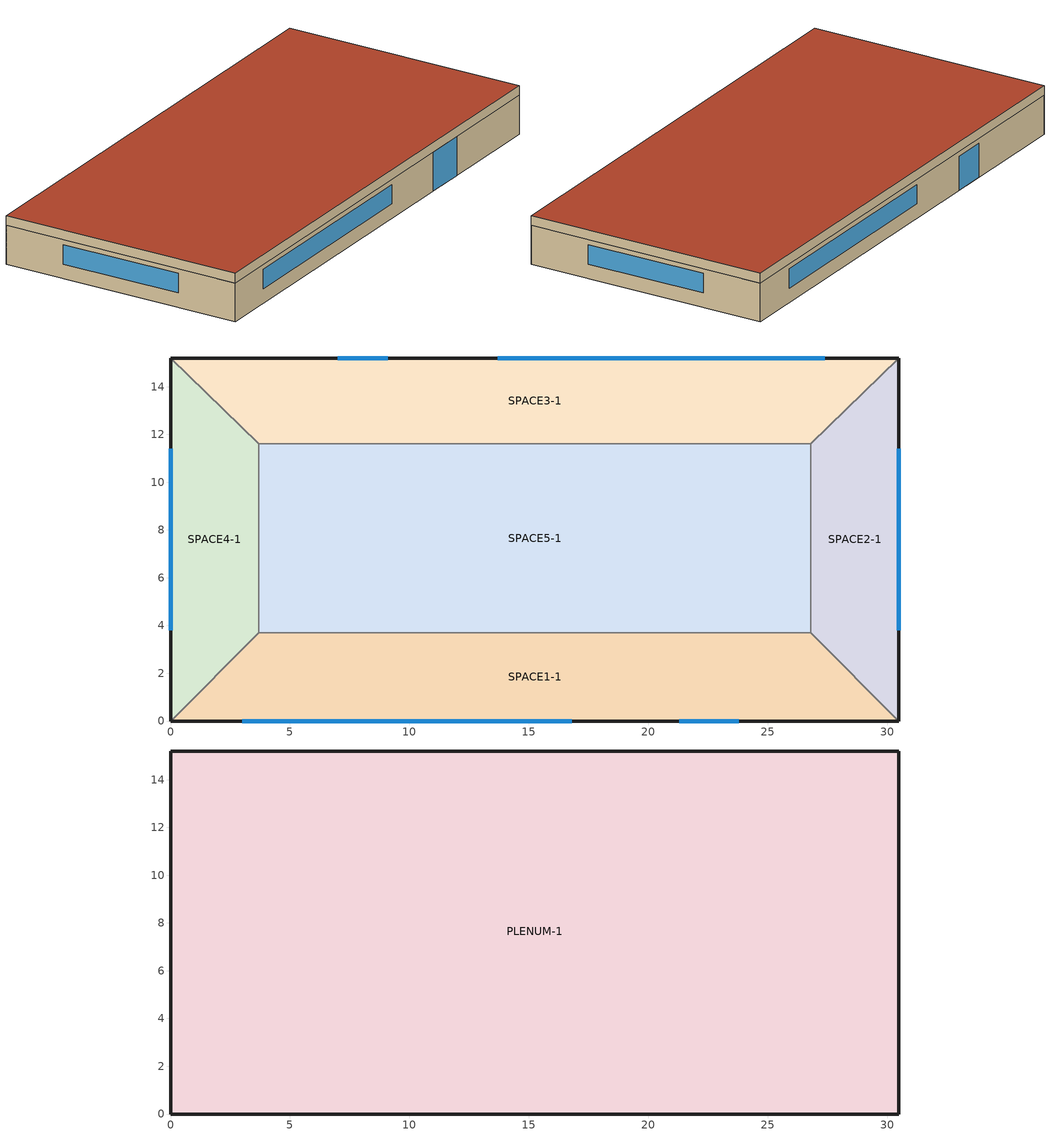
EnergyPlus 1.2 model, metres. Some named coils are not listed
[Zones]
SPACE1-1
 floor ground (FLOOR-SLAB-1): 26.8,3.7 30.5,0 0,0 3.7,3.7 z0
 wall outside (WALL-1): 0,0 30.5,0 z0:2.4
 wall to SPACE2-1 (INT-WALL-1): 30.5,0 26.8,3.7 z0:2.4
 wall to SPACE4-1 (INT-WALL-1): 3.7,3.7 0,0 z0:2.4
 wall to SPACE5-1 (INT-WALL-1): 26.8,3.7 3.7,3.7 z0:2.4
 window (Dbl Clr 3mm/13mm Air): 3,0 16.8,0 z0.9:2.1
 window (Sgl Grey 3mm): 21.3,0 23.8,0 z0:2.4
SPACE2-1
 floor ground (FLOOR-SLAB-1): 26.8,11.6 30.5,15.2 30.5,0 26.8,3.7 z0
 wall outside (WALL-1): 30.5,0 30.5,15.2 z0:2.4
 wall to SPACE3-1 (INT-WALL-1): 30.5,15.2 26.8,11.6 z0:2.4
 wall to SPACE5-1 (INT-WALL-1): 26.8,11.6 26.8,3.7 z0:2.4
 window (Dbl Clr 3mm/13mm Air): 30.5,3.8 30.5,11.4 z0.9:2.1
SPACE3-1
 floor ground (FLOOR-SLAB-1): 26.8,11.6 3.7,11.6 0,15.2 30.5,15.2 z0
 wall outside (WALL-1): 30.5,15.2 0,15.2 z0:2.4
 wall to SPACE4-1 (INT-WALL-1): 0,15.2 3.7,11.6 z0:2.4
 wall to SPACE5-1 (INT-WALL-1): 3.7,11.6 26.8,11.6 z0:2.4
 window (Dbl Clr 3mm/13mm Air): 27.4,15.2 13.7,15.2 z0.9:2.1
 window (Sgl Grey 3mm): 9.1,15.2 7,15.2 z0:2.1
SPACE4-1
 floor ground (FLOOR-SLAB-1): 3.7,3.7 0,0 0,15.2 3.7,11.6 z0
 wall outside (WALL-1): 0,15.2 0,0 z0:2.4
 wall to SPACE5-1 (INT-WALL-1): 3.7,3.7 3.7,11.6 z0:2.4
 window (Dbl Clr 3mm/13mm Air): 0,11.4 0,3.8 z0.9:2.1
SPACE5-1
 floor ground (FLOOR-SLAB-1): 26.8,11.6 26.8,3.7 3.7,3.7 3.7,11.6 z0
PLENUM-1
 floor to SPACE1-1 (CLNG-1): 26.8,3.7 30.5,0 0,0 3.7,3.7 z2.4
 floor to SPACE2-1 (CLNG-1): 26.8,11.6 30.5,15.2 30.5,0 26.8,3.7 z2.4
 floor to SPACE3-1 (CLNG-1): 26.8,11.6 3.7,11.6 0,15.2 30.5,15.2 z2.4
 floor to SPACE4-1 (CLNG-1): 3.7,3.7 0,0 0,15.2 3.7,11.6 z2.4
 floor to SPACE5-1 (CLNG-1): 26.8,11.6 26.8,3.7 3.7,3.7 3.7,11.6 z2.4
 wall outside (WALL-1): 0,0 30.5,0 30.5,15.2 0,15.2 0,0 z2.4:3
 roof outside (ROOF-1): 0,15.2 0,0 30.5,0 30.5,15.2 z3
[BUILDING]
Building=Building; North Axis {deg}=30; Terrain=City; Loads Convergence Tolerance Value {W}=0.04; Temperature Convergence Tolerance Value {deltaC}=0.4; Solar Distribution=FullExterior; Maximum Number of Warmup Days=25
[MATERIAL:Regular] Absorptance:Thermal=0.9
Name | Roughness | Thickness {m} | Conductivity {W/m-K} | Density {kg/m3} | Specific Heat {J/kg-K} | Absorptance:Solar | Absorptance:Visible
RG01 | Rough | 0.0127 | 1.442 | 881 | 1674 | 0.65 | 0.65
BR01 | VeryRough | 0.0095 | 0.162 | 1121 | 1464 | 0.7 | 0.7
IN46 | VeryRough | 0.0762 | 0.023 | 24 | 1590 | 0.5 | 0.5
WD01 | MediumSmooth | 0.0191 | 0.115 | 513 | 1381 | 0.78 | 0.78
PW03 | MediumSmooth | 0.0127 | 0.115 | 545 | 1213 | 0.78 | 0.78
IN02 | Rough | 0.0901 | 0.043 | 10 | 837 | 0.75 | 0.75
GP01 | MediumSmooth | 0.0127 | 0.16 | 801 | 837 | 0.75 | 0.75
GP02 | MediumSmooth | 0.0159 | 0.16 | 801 | 837 | 0.75 | 0.75
CC03 | MediumRough | 0.1016 | 1.31 | 2243 | 837 | 0.65 | 0.65
[MATERIAL:Regular-R]
MAT-CLNG-1: Roughness=Rough; Thermal Resistance {m2-K/W}=0.652259; Absorptance:Thermal=0.65; Absorptance:Solar=0.65; Absorptance:Visible=0.65
[MATERIAL:Air]
AL21: Thermal Resistance {m2-K/W}=0.157
[CONSTRUCTION]
ROOF-1: RG01, BR01, IN46, WD01
WALL-1: WD01, PW03, IN02, GP01
CLNG-1: MAT-CLNG-1
FLOOR-SLAB-1: CC03
INT-WALL-1: GP02, AL21, GP02
Dbl Clr 3mm/13mm Air: CLEAR 3MM, AIR 13MM, CLEAR 3MM
Sgl Grey 3mm: GREY 3MM
[MATERIAL:WindowGas]
AIR 13MM: Gas Type=Air; Thickness {m}=.0127
[MATERIAL:WindowGlass] Optical Data Type=SpectralAverage; Thickness {m}=.003; IR Transmittance at Normal Incidence=0; IR Hemispherical Emissivity: Front Side=.84; IR Hemispherical Emissivity: Back Side=.84; Conductivity {W/m-K}=.9
Name | Solar Transmittance at Normal Incidence | Solar Reflectance at Normal Incidence: Front Side | Solar Reflectance at Normal Incidence: Back Side | Visible Transmittance at Normal Incidence | Visible Reflectance at Normal Incidence: Front Side | Visible Reflectance at Normal Incidence: Back Side
CLEAR 3MM | .837 | .075 | .075 | .898 | .081 | .081
GREY 3MM | .626 | .061 | .061 | .611 | .061 | .061
[INSIDE CONVECTION ALGORITHM]
InsideConvectionValue=Simple
[OUTSIDE CONVECTION ALGORITHM]
OutsideConvectionValue=Simple
[SOLUTION ALGORITHM]
SolutionAlgo=CTF
[ZONE VOLUME CAPACITANCE MULTIPLIER]
Capacitance Multiplier=1
[SurfaceGeometry]
SurfaceStartingPosition=UpperLeftCorner; VertexEntry=CounterClockWise; SurfaceGeometryKey=relative
[LOCATION]
LocationName=Chicago; Latitude {deg}=42; Longitude {deg}=-88; TimeZone {hr}=-6; Elevation {m}=186
[RUN CONTROL]
Do the zone sizing calculation=No; Do the system sizing calculation=No; Do the plant sizing calculation=No; Do the design day simulations=Yes; Do the weather file simulation=No
[DesignDay] Rain Indicator=0; Snow Indicator=0; Day Of Month=21; Day Type=Tuesday; Daylight Saving Time Indicator=0; Humidity Indicating Temperature Type=Wet-Bulb
Name | DesignDayName | Maximum Dry-Bulb Temperature {C} | Daily Temperature Range {deltaC} | Humidity Indicating Temperature at Max Temp {C} | Barometric Pressure {Pa} | Wind Speed {m/s} | Wind Direction {deg} | Sky Clearness | Month
 | Chicago ILLINOIS SUMMER | 32.77778 | 10.88889 | 23.33333 | 99433.54 | 3.807968 | 213 | 0.98 | 7
 | Chicago ILLINOIS WINTER | -21.1111 | 0 | -21.1111 | 99782.25 | 11.6 | 326 | 0 | 1
[GROUNDTEMPERATURES]
January Ground Temperature {C}=20.03; February Ground Temperature {C}=20.03; March Ground Temperature {C}=20.13; April Ground Temperature {C}=20.3; May Ground Temperature {C}=20.43; June Ground Temperature {C}=20.52; July Ground Temperature {C}=20.62; August Ground Temperature {C}=20.77; September Ground Temperature {C}=20.78; October Ground Temperature {C}=20.55; November Ground Temperature {C}=20.44; December Ground Temperature {C}=20.2
[DAYSCHEDULE]
Name | ScheduleType | Hour 1 | Hour 2 | Hour 3 | Hour 4 | Hour 5 | Hour 6 | Hour 7 | Hour 8 | Hour 9 | Hour 10 | Hour 11 | Hour 12 | Hour 13 | Hour 14 | Hour 15 | Hour 16 | Hour 17 | Hour 18 | Hour 19 | Hour 20 | Hour 21 | Hour 22 | Hour 23 | Hour 24
OC-1 | Fraction | 0 | 0 | 0 | 0 | 0 | 0 | 0 | 0 | 1 | 1 | 1 | 0.8 | 0.4 | 0.8 | 1 | 1 | 1 | 1 | 0.5 | 0.1 | 0.1 | 0 | 0 | 0
OC-2; INFIL-SCH-2-1; ShadeTransDaySch; FanDaySched2 | Fraction | 0 | 0 | 0 | 0 | 0 | 0 | 0 | 0 | 0 | 0 | 0 | 0 | 0 | 0 | 0 | 0 | 0 | 0 | 0 | 0 | 0 | 0 | 0 | 0
LT-1 | Fraction | 0.05 | 0.05 | 0.05 | 0.05 | 0.05 | 0.05 | 0.05 | 0.05 | 0.9 | 0.95 | 1 | 0.95 | 0.8 | 0.9 | 1 | 1 | 1 | 1 | 0.6 | 0.2 | 0.2 | 0.05 | 0.05 | 0.05
LT-2 | Fraction | 0.05 | 0.05 | 0.05 | 0.05 | 0.05 | 0.05 | 0.05 | 0.05 | 0.05 | 0.05 | 0.05 | 0.05 | 0.05 | 0.05 | 0.05 | 0.05 | 0.05 | 0.05 | 0.05 | 0.05 | 0.05 | 0.05 | 0.05 | 0.05
EQ-1 | Fraction | 0.02 | 0.02 | 0.02 | 0.02 | 0.02 | 0.02 | 0.02 | 0.02 | 0.4 | 0.9 | 0.9 | 0.9 | 0.9 | 0.9 | 0.8 | 0.7 | 0.5 | 0.5 | 0.3 | 0.3 | 0.02 | 0.02 | 0.02 | 0.02
EQ-2 | Fraction | 0.2 | 0.2 | 0.2 | 0.2 | 0.2 | 0.2 | 0.2 | 0.2 | 0.2 | 0.2 | 0.2 | 0.2 | 0.2 | 0.2 | 0.2 | 0.2 | 0.2 | 0.2 | 0.2 | 0.2 | 0.2 | 0.2 | 0.2 | 0.2
INFIL-SCH-1-1; FanDaySched3; PlantDayOn | Fraction | 1 | 1 | 1 | 1 | 1 | 1 | 1 | 1 | 1 | 1 | 1 | 1 | 1 | 1 | 1 | 1 | 1 | 1 | 1 | 1 | 1 | 1 | 1 | 1
ActDaySchd | Any Number | 117.24 | 117.24 | 117.24 | 117.24 | 117.24 | 117.24 | 117.24 | 117.24 | 117.24 | 117.24 | 117.24 | 117.24 | 117.24 | 117.24 | 117.24 | 117.24 | 117.24 | 117.24 | 117.24 | 117.24 | 117.24 | 117.24 | 117.24 | 117.24
Htg-SetP-DSch-Wd | Temperature | 12.8 | 12.8 | 12.8 | 12.8 | 12.8 | 12.8 | 12.8 | 21.1 | 21.1 | 21.1 | 21.1 | 21.1 | 21.1 | 21.1 | 21.1 | 21.1 | 21.1 | 21.1 | 12.8 | 12.8 | 12.8 | 12.8 | 12.8 | 12.8
Htg-SetP-DSch-We | Temperature | 12.8 | 12.8 | 12.8 | 12.8 | 12.8 | 12.8 | 12.8 | 21.1 | 21.1 | 21.1 | 21.1 | 21.1 | 21.1 | 12.8 | 12.8 | 12.8 | 12.8 | 12.8 | 12.8 | 12.8 | 12.8 | 12.8 | 12.8 | 12.8
Htg-SetP-DSch-WintDes | Temperature | 21.1 | 21.1 | 21.1 | 21.1 | 21.1 | 21.1 | 21.1 | 21.1 | 21.1 | 21.1 | 21.1 | 21.1 | 21.1 | 21.1 | 21.1 | 21.1 | 21.1 | 21.1 | 21.1 | 21.1 | 21.1 | 21.1 | 21.1 | 21.1
Htg-SetP-DSch-LowLimit | Temperature | 12.8 | 12.8 | 12.8 | 12.8 | 12.8 | 12.8 | 12.8 | 12.8 | 12.8 | 12.8 | 12.8 | 12.8 | 12.8 | 12.8 | 12.8 | 12.8 | 12.8 | 12.8 | 12.8 | 12.8 | 12.8 | 12.8 | 12.8 | 12.8
Clg-SetP-DSch-Wd | Temperature | 40 | 40 | 40 | 40 | 40 | 40 | 40 | 23.9 | 23.9 | 23.9 | 23.9 | 23.9 | 23.9 | 23.9 | 23.9 | 23.9 | 23.9 | 23.9 | 40 | 40 | 40 | 40 | 40 | 40
Clg-SetP-DSch-We | Temperature | 40 | 40 | 40 | 40 | 40 | 40 | 40 | 23.9 | 23.9 | 23.9 | 23.9 | 23.9 | 23.9 | 32.2 | 32.2 | 32.2 | 32.2 | 32.2 | 32.2 | 32.2 | 32.2 | 32.2 | 32.2 | 32.2
Clg-SetP-DSch-SumDes | Temperature | 23.9 | 23.9 | 23.9 | 23.9 | 23.9 | 23.9 | 23.9 | 23.9 | 23.9 | 23.9 | 23.9 | 23.9 | 23.9 | 23.9 | 23.9 | 23.9 | 23.9 | 23.9 | 23.9 | 23.9 | 23.9 | 23.9 | 23.9 | 23.9
Clg-SetP-DSch-HighLimit | Temperature | 40 | 40 | 40 | 40 | 40 | 40 | 40 | 40 | 40 | 40 | 40 | 40 | 40 | 40 | 40 | 40 | 40 | 40 | 40 | 40 | 40 | 40 | 40 | 40
Dual Control Type Day Sch | Control Type | 4 | 4 | 4 | 4 | 4 | 4 | 4 | 4 | 4 | 4 | 4 | 4 | 4 | 4 | 4 | 4 | 4 | 4 | 4 | 4 | 4 | 4 | 4 | 4
Winter Control Type Day Sch | Control Type | 1 | 1 | 1 | 1 | 1 | 1 | 1 | 1 | 1 | 1 | 1 | 1 | 1 | 1 | 1 | 1 | 1 | 1 | 1 | 1 | 1 | 1 | 1 | 1
Summer Control Type Day Sch | Control Type | 2 | 2 | 2 | 2 | 2 | 2 | 2 | 2 | 2 | 2 | 2 | 2 | 2 | 2 | 2 | 2 | 2 | 2 | 2 | 2 | 2 | 2 | 2 | 2
Min OA Weekday Day Sch | Fraction | .02 | .02 | .02 | .02 | .02 | .02 | 1 | 1 | 1 | 1 | 1 | 1 | 1 | 1 | 1 | 1 | 1 | 1 | .02 | .02 | .02 | .02 | .02 | .02
Min OA Weekend Day Sch | Fraction | .02 | .02 | .02 | .02 | .02 | .02 | .02 | .02 | .02 | .02 | .02 | .02 | .02 | .02 | .02 | .02 | .02 | .02 | .02 | .02 | .02 | .02 | .02 | .02
FanDaySched1 | Fraction | 0 | 0 | 0 | 0 | 0 | 0 | 0 | 1 | 1 | 1 | 1 | 1 | 1 | 1 | 1 | 1 | 1 | 0 | 0 | 0 | 0 | 0 | 0 | 0
Chilled Water Loop Daily | Temperature | 6.67 | 6.67 | 6.67 | 6.67 | 6.67 | 6.67 | 6.67 | 6.67 | 6.67 | 6.67 | 6.67 | 6.67 | 6.67 | 6.67 | 6.67 | 6.67 | 6.67 | 6.67 | 6.67 | 6.67 | 6.67 | 6.67 | 6.67 | 6.67
Hot Water Loop Daily | Temperature | 60 | 60 | 60 | 60 | 60 | 60 | 60 | 60 | 60 | 60 | 60 | 60 | 60 | 60 | 60 | 60 | 60 | 60 | 60 | 60 | 60 | 60 | 60 | 60
Summer Supply Air Temp Day Sch | Temperature | 13 | 13 | 13 | 13 | 13 | 13 | 13 | 13 | 13 | 13 | 13 | 13 | 13 | 13 | 13 | 13 | 13 | 13 | 13 | 13 | 13 | 13 | 13 | 13
Winter Supply Air Temp Day Sch | Temperature | 16 | 16 | 16 | 16 | 16 | 16 | 16 | 16 | 16 | 16 | 16 | 16 | 16 | 16 | 16 | 16 | 16 | 16 | 16 | 16 | 16 | 16 | 16 | 16
[WEEKSCHEDULE]
Name | Sunday DAYSCHEDULE | Monday DAYSCHEDULE | Tuesday DAYSCHEDULE | Wednesday DAYSCHEDULE | Thursday DAYSCHEDULE | Friday DAYSCHEDULE | Saturday DAYSCHEDULE | Holiday DAYSCHEDULE | SummerDesignDay DAYSCHEDULE | WinterDesignDay DAYSCHEDULE | CustomDay1 DAYSCHEDULE | CustomDay2 DAYSCHEDULE
OC-WEEK | OC-2 | OC-1 | OC-1 | OC-1 | OC-1 | OC-1 | OC-2 | OC-2 | OC-1 | OC-2 | OC-1 | OC-1
LT-WEEK | LT-2 | LT-1 | LT-1 | LT-1 | LT-1 | LT-1 | LT-2 | LT-2 | LT-1 | LT-2 | LT-1 | LT-1
EQ-WEEK | EQ-2 | EQ-1 | EQ-1 | EQ-1 | EQ-1 | EQ-1 | EQ-2 | EQ-2 | EQ-1 | EQ-2 | EQ-1 | EQ-1
INFIL-SCH-1 | INFIL-SCH-1-1 | INFIL-SCH-1-1 | INFIL-SCH-1-1 | INFIL-SCH-1-1 | INFIL-SCH-1-1 | INFIL-SCH-1-1 | INFIL-SCH-1-1 | INFIL-SCH-1-1 | INFIL-SCH-1-1 | INFIL-SCH-1-1 | INFIL-SCH-1-1 | INFIL-SCH-1-1
INFIL-SCH-2 | INFIL-SCH-2-1 | INFIL-SCH-2-1 | INFIL-SCH-2-1 | INFIL-SCH-2-1 | INFIL-SCH-2-1 | INFIL-SCH-2-1 | INFIL-SCH-2-1 | INFIL-SCH-2-1 | INFIL-SCH-2-1 | INFIL-SCH-2-1 | INFIL-SCH-2-1 | INFIL-SCH-2-1
ActWeekSchd | ActDaySchd | ActDaySchd | ActDaySchd | ActDaySchd | ActDaySchd | ActDaySchd | ActDaySchd | ActDaySchd | ActDaySchd | ActDaySchd | ActDaySchd | ActDaySchd
ShadeTransWeekSch | ShadeTransDaySch | ShadeTransDaySch | ShadeTransDaySch | ShadeTransDaySch | ShadeTransDaySch | ShadeTransDaySch | ShadeTransDaySch | ShadeTransDaySch | ShadeTransDaySch | ShadeTransDaySch | ShadeTransDaySch | ShadeTransDaySch
Htg-SetP-WSch | Htg-SetP-DSch-We | Htg-SetP-DSch-Wd | Htg-SetP-DSch-Wd | Htg-SetP-DSch-Wd | Htg-SetP-DSch-Wd | Htg-SetP-DSch-Wd | Htg-SetP-DSch-We | Htg-SetP-DSch-We | Htg-SetP-DSch-LowLimit | Htg-SetP-DSch-WintDes | Htg-SetP-DSch-Wd | Htg-SetP-DSch-Wd
Htg-SetP-WSch-Plenum | Htg-SetP-DSch-LowLimit | Htg-SetP-DSch-LowLimit | Htg-SetP-DSch-LowLimit | Htg-SetP-DSch-LowLimit | Htg-SetP-DSch-LowLimit | Htg-SetP-DSch-LowLimit | Htg-SetP-DSch-LowLimit | Htg-SetP-DSch-LowLimit | Htg-SetP-DSch-LowLimit | Htg-SetP-DSch-LowLimit | Htg-SetP-DSch-LowLimit | Htg-SetP-DSch-LowLimit
Clg-SetP-Wsch | Clg-SetP-DSch-We | Clg-SetP-DSch-Wd | Clg-SetP-DSch-Wd | Clg-SetP-DSch-Wd | Clg-SetP-DSch-Wd | Clg-SetP-DSch-Wd | Clg-SetP-DSch-We | Clg-SetP-DSch-We | Clg-SetP-DSch-SumDes | Clg-SetP-DSch-HighLimit | Clg-SetP-DSch-Wd | Clg-SetP-DSch-Wd
Clg-SetP-WSch-Plenum | Clg-SetP-DSch-HighLimit | Clg-SetP-DSch-HighLimit | Clg-SetP-DSch-HighLimit | Clg-SetP-DSch-HighLimit | Clg-SetP-DSch-HighLimit | Clg-SetP-DSch-HighLimit | Clg-SetP-DSch-HighLimit | Clg-SetP-DSch-HighLimit | Clg-SetP-DSch-HighLimit | Clg-SetP-DSch-HighLimit | Clg-SetP-DSch-HighLimit | Clg-SetP-DSch-HighLimit
Control Type Week Sch | Dual Control Type Day Sch | Dual Control Type Day Sch | Dual Control Type Day Sch | Dual Control Type Day Sch | Dual Control Type Day Sch | Dual Control Type Day Sch | Dual Control Type Day Sch | Dual Control Type Day Sch | Summer Control Type Day Sch | Winter Control Type Day Sch | Dual Control Type Day Sch | Dual Control Type Day Sch
Min OA Week Sch | Min OA Weekend Day Sch | Min OA Weekday Day Sch | Min OA Weekday Day Sch | Min OA Weekday Day Sch | Min OA Weekday Day Sch | Min OA Weekday Day Sch | Min OA Weekend Day Sch | Min OA Weekend Day Sch | Min OA Weekend Day Sch | Min OA Weekend Day Sch | Min OA Weekend Day Sch | Min OA Weekend Day Sch
FanWinterWeekSched | FanDaySched3 | FanDaySched3 | FanDaySched3 | FanDaySched3 | FanDaySched3 | FanDaySched3 | FanDaySched3 | FanDaySched3 | FanDaySched3 | FanDaySched3 | FanDaySched3 | FanDaySched3
FanSummerWeekSched | FanDaySched2 | FanDaySched1 | FanDaySched1 | FanDaySched1 | FanDaySched1 | FanDaySched1 | FanDaySched2 | FanDaySched2 | FanDaySched3 | FanDaySched3 | FanDaySched2 | FanDaySched2
FanOffWeekSched | FanDaySched2 | FanDaySched2 | FanDaySched2 | FanDaySched2 | FanDaySched2 | FanDaySched2 | FanDaySched2 | FanDaySched2 | FanDaySched2 | FanDaySched2 | FanDaySched2 | FanDaySched2
Chilled Water Loop Weekly | Chilled Water Loop Daily | Chilled Water Loop Daily | Chilled Water Loop Daily | Chilled Water Loop Daily | Chilled Water Loop Daily | Chilled Water Loop Daily | Chilled Water Loop Daily | Chilled Water Loop Daily | Chilled Water Loop Daily | Chilled Water Loop Daily | Chilled Water Loop Daily | Chilled Water Loop Daily
Hot Water Loop Weekly | Hot Water Loop Daily | Hot Water Loop Daily | Hot Water Loop Daily | Hot Water Loop Daily | Hot Water Loop Daily | Hot Water Loop Daily | Hot Water Loop Daily | Hot Water Loop Daily | Hot Water Loop Daily | Hot Water Loop Daily | Hot Water Loop Daily | Hot Water Loop Daily
PlantWeekOn | PlantDayOn | PlantDayOn | PlantDayOn | PlantDayOn | PlantDayOn | PlantDayOn | PlantDayOn | PlantDayOn | PlantDayOn | PlantDayOn | PlantDayOn | PlantDayOn
Summer Supply Air Temp Week Sch | Summer Supply Air Temp Day Sch | Summer Supply Air Temp Day Sch | Summer Supply Air Temp Day Sch | Summer Supply Air Temp Day Sch | Summer Supply Air Temp Day Sch | Summer Supply Air Temp Day Sch | Summer Supply Air Temp Day Sch | Summer Supply Air Temp Day Sch | Summer Supply Air Temp Day Sch | Summer Supply Air Temp Day Sch | Summer Supply Air Temp Day Sch | Summer Supply Air Temp Day Sch
Winter Supply Air Temp Week Sch | Winter Supply Air Temp Day Sch | Winter Supply Air Temp Day Sch | Winter Supply Air Temp Day Sch | Winter Supply Air Temp Day Sch | Winter Supply Air Temp Day Sch | Winter Supply Air Temp Day Sch | Winter Supply Air Temp Day Sch | Winter Supply Air Temp Day Sch | Winter Supply Air Temp Day Sch | Winter Supply Air Temp Day Sch | Winter Supply Air Temp Day Sch | Winter Supply Air Temp Day Sch
[ZONE] Relative North (to building) {deg}=0; Type=1; Multiplier=1
Name | Ceiling Height {m} | Volume {m3}
PLENUM-1 | 0.6096 | 283.2
SPACE1-1; SPACE3-1 | 2.4384 | 239.247
SPACE2-1; SPACE4-1 | 2.4384 | 103.311
SPACE5-1 | 2.4384 | 447.683
[INFILTRATION] SCHEDULE=INFIL-SCH; Constant Term Coefficient=0; Temperature Term Coefficient=0; Velocity Term Coefficient=0.2237; Velocity Squared Term Coefficient=0
Name | Design Volume Flow Rate {m3/s}
SPACE1-1; SPACE3-1 | 0.0167
SPACE2-1; SPACE4-1 | .00717
SPACE5-1 | .031089
[PEOPLE] Number of People SCHEDULE Name (real--fraction)=OCCUPY-1; Fraction Radiant=0.3; Activity level SCHEDULE Name (units W/person, real)=ActSchd
Name | Number of People
SPACE1-1; SPACE3-1 | 11
SPACE2-1; SPACE4-1 | 5
SPACE5-1 | 20
[LIGHTS] SCHEDULE=LIGHTS-1; Return Air Fraction=0.2; Fraction Radiant=0.59; Fraction Visible=0.2; Fraction Replaceable=0; LightsEndUseKey=GeneralLights
Name | Design Level {W}
SPACE1-1; SPACE3-1 | 1584
SPACE2-1; SPACE4-1 | 684
SPACE5-1 | 2964
[ELECTRIC EQUIPMENT] SCHEDULE=EQUIP-1; Fraction Latent=0; Fraction Radiant=0.3; Fraction Lost=0; End-Use Category=0
Name | Design Level {W}
SPACE1-1; SPACE3-1 | 1056
SPACE2-1; SPACE4-1 | 456
SPACE5-1 | 1976
[Surface:Shading:Attached]
Main South Overhang, FRONT-1, ShadeTransSch, 4, 0, -1.3, 2.2, 0, 0, 2.2, 19.8, 0, 2.2, 19.8, -1.3, 2.2
South Door Overhang, FRONT-1, ShadeTransSch, 4, 21, -2, 2.6, 21, 0, 2.6, 24.1, 0, 2.6, 24.1, -2, 2.6
[ZONE SIZING] Zone cooling design supply air temperature {C}=14; Zone heating design supply air temperature {C}=50; Zone cooling design supply air humidity ratio {kg-H2O/kg-air}=0.009; Zone heating design supply air humidity ratio {kg-H2O/kg-air}=0.004; outside air method=FLOW/PERSON; outside air flow per person {m3/s}=0.00944; outside air flow {m3/s}=0; zone sizing factor=0; cooling design air flow method=design day; cooling design air flow rate {m3/s}=0; heating design air flow method=design day; heating design air flow rate {m3/s}=0
PLENUM-1; SPACE1-1; SPACE2-1; SPACE3-1; SPACE4-1; SPACE5-1
[SYSTEM SIZING]
VAV Sys 1: type of load to size on=sensible; Design (minimum) outside air volumetric flow rate {m3/s}=autosize; minimum system air flow ratio=0.3; Preheat design set temperature {C}=7; Central cooling design supply air temperature {C}=12.8; Central heating design supply air temperature {C}=16.7; Sizing Option=NONCOINCIDENT; Cooling 100% Outside Air=NO; Heating 100% Outside Air=NO; Central cooling design supply air humidity ratio {kg-H2O/kg-air}=0.008; Central heating design supply air humidity ratio {kg-H2O/kg-air}=0.008; cooling design air flow method=design day; cooling design air flow rate {m3/s}=0; heating design air flow method=design day; heating design air flow rate {m3/s}=0
[NODE LIST]
Name | Node_ID_1
 | Outside Air Inlet Node 1
 | SPACE1-1 In Node
 | SPACE2-1 In Node
 | SPACE3-1 In Node
 | SPACE4-1 In Node
 | SPACE5-1 In Node
 | VAV Sys 1 Outlet Node
 | HW Supply Outlet Node
 | CW Supply Outlet Node
[CONTROLLED ZONE EQUIP CONFIGURATION]
Name | List Name: Zone Equipment
SPACE1-1 | SPACE1-1 Eq
SPACE2-1 | SPACE2-1 Eq
SPACE3-1 | SPACE3-1 Eq
SPACE4-1 | SPACE4-1 Eq
SPACE5-1 | SPACE5-1 Eq
[ZONE CONTROL:THERMOSTATIC] Control Type SCHEDULE=Zone Control Type Sched; Control Type #1=Single Cooling Setpoint; Control Type Name #1=CoolingSetPoint; Control Type #2=Single Heating Setpoint; Control Type Name #2=HeatingSetpoint; Control Type #3=Dual Setpoint with Deadband; Control Type Name #3=DualSetPoint
Name | Thermostat | Zone
 | SPACE1-1 Control | SPACE1-1
 | SPACE2-1 Control | SPACE2-1
 | SPACE3-1 Control | SPACE3-1
 | SPACE4-1 Control | SPACE4-1
 | SPACE5-1 Control | SPACE5-1
[SINGLE HEATING SETPOINT]
Name | Setpoint Temperature SCHEDULE
HeatingSetpoint | Htg-SetP-Sch
PlenumHeatingSetpoint | PlenumHtg-SetP-Sch
[SINGLE COOLING SETPOINT]
Name | Setpoint Temperature SCHEDULE
CoolingSetpoint | Clg-SetP-Sch
PlenumCoolingSetpoint | PlenumClg-SetP-Sch
[DUAL SETPOINT WITH DEADBAND]
DualSetPoint: Heating Setpoint Temperature SCHEDULE=Htg-SetP-Sch; Cooling Setpoint Temperature SCHEDULE=Clg-SetP-Sch
[ZONE EQUIPMENT LIST] KEY--Zone Equipment Type 1=AIR DISTRIBUTION UNIT; Cooling Priority=1; Heating Priority=1
Name | Type Name 1
SPACE1-1 Eq | SPACE1-1 ATU
SPACE2-1 Eq | SPACE2-1 ATU
SPACE3-1 Eq | SPACE3-1 ATU
SPACE4-1 Eq | SPACE4-1 ATU
SPACE5-1 Eq | SPACE5-1 ATU
[AIR DISTRIBUTION UNIT] KEY--System Component Type 1=SINGLE DUCT:VAV:REHEAT
Name | Air Distribution Unit | Component Name 1
 | SPACE1-1 ATU | SPACE1-1 VAV Reheat
 | SPACE2-1 ATU | SPACE2-1 VAV Reheat
 | SPACE3-1 ATU | SPACE3-1 VAV Reheat
 | SPACE4-1 ATU | SPACE4-1 VAV Reheat
 | SPACE5-1 ATU | SPACE5-1 VAV Reheat
[SINGLE DUCT:VAV:REHEAT] System Availability schedule=ReheatCoilAvailSched; Zone Minimum Air Flow Fraction=0.3; Reheat Component Object=COIL:Water:SimpleHeating; Max Reheat Water Flow {m3/s}=0.0003; Min Reheat Water Flow {m3/s}=0; Convergence Tolerance=0.001; Damper Heating Action=REVERSE ACTION
Name | Maximum air flow rate {m3/s} | Name of Reheat Component
SPACE1-1 VAV Reheat | 0.33 | SPACE1-1 Zone Coil
SPACE2-1 VAV Reheat | 0.25 | SPACE2-1 Zone Coil
SPACE3-1 VAV Reheat | 0.34 | SPACE3-1 Zone Coil
SPACE4-1 VAV Reheat | 0.27 | SPACE4-1 Zone Coil
SPACE5-1 VAV Reheat | 0.37 | SPACE5-1 Zone Coil
[COIL:Water:SimpleHeating] Available Schedule=ReheatCoilAvailSched; Max Water Flow Rate of Coil {m3/s}=0.0003
Name | Coil | UA of the Coil {W/K}
 | SPACE1-1 Zone Coil | 300
 | SPACE2-1 Zone Coil | 150
 | SPACE3-1 Zone Coil | 300
 | SPACE4-1 Zone Coil | 150
 | SPACE5-1 Zone Coil | 300
 | Main Heating Coil 1 | 500
[ZONE RETURN AIR PATH]
Return Air Path=ReturnAirPath1; KEY--System Component Type 1=Zone Return Plenum; Component Name 1=Return-Plenum-1
[ZONE RETURN PLENUM]
Return-Plenum-1: Zone=PLENUM-1; Inlet_Node_1=SPACE1-1 Out Node; Inlet_Node_2=SPACE2-1 Out Node; Inlet_Node_3=SPACE3-1 Out Node; Inlet_Node_4=SPACE4-1 Out Node; Inlet_Node_5=SPACE5-1 Out Node
[ZONE SUPPLY AIR PATH]
Supply Air Path=Zone Supply Air Path 1; KEY--System Component Type 1=Zone Splitter; Component Name 1=Zone Supply Air Splitter 1
[ZONE SPLITTER]
Outlet_Node_1=SPACE1-1 ATU In Node; Outlet_Node_2=SPACE2-1 ATU In Node; Outlet_Node_3=SPACE3-1 ATU In Node; Outlet_Node_4=SPACE4-1 ATU In Node; Outlet_Node_5=SPACE5-1 ATU In Node
[AIR PRIMARY LOOP]
Primary Air Loop=VAV Sys 1; Name: Controller List=VAV Sys 1 Controllers; Primary air design volumetric flow rate {m3/s}=1.56; SupplyAirPath ZoneEquipGroup Inlet Nodes=Zone Eq In Node; AirLoop Outlet Nodes=VAV Sys 1 Outlet Node
[CONTROLLER LIST]
Name | Controller Type 1 | Controller Name 1 | Controller Type 2 | Controller Name 2
VAV Sys 1 Controllers | Controller:Simple | Central Cooling Coil Contoller 1 | Controller:Simple | Central Heating Coil Contoller 1
OA Sys 1 Controllers | CONTROLLER:OUTSIDE AIR | OA Controller 1
[SYSTEM AVAILABILITY MANAGER LIST]
VAV Sys 1 Avail List: System Availability Manager Type 1=SYSTEM AVAILABILITY MANAGER:SCHEDULED; System Availability Manager Name 1=VAV Sys 1 Avail
[SYSTEM AVAILABILITY MANAGER:SCHEDULED]
VAV Sys 1 Avail: Schedule=FanAvailSched
[BRANCH LIST]
Name | Branch Name 1 | Branch Name 2 | Branch Name 3 | Branch Name 4 | Branch Name 5 | Branch Name 6 | Branch Name 7 | Branch Name 8 | Branch Name 9
 | VAV Sys 1 Main Branch
 | Heating Supply Inlet Branch | Heating Purchased Hot Water Branch | Heating Supply Bypass Branch | Heating Supply Outlet Branch
 | Heating Demand Inlet Branch | SPACE1-1 Reheat Branch | SPACE2-1 Reheat Branch | SPACE3-1 Reheat Branch | SPACE4-1 Reheat Branch | SPACE5-1 Reheat Branch | Main Heating Coil 1 Branch | Heating Demand Bypass Branch | Heating Demand Outlet Branch
 | CW Pump Branch | Purchased Cooling Branch | Cooling Supply Bypass Branch | Cooling Supply Outlet
 | Cooling Demand Inlet | Cooling Coil Branch | Cooling Demand Bypass Branch | Cooling Demand Outlet
[OUTSIDE AIR SYSTEM]
OA Sys 1: Name: Controller List=OA Sys 1 Controllers; Name of an Air Loop Equipment List=OA Sys 1 Equipment
[AIR LOOP EQUIPMENT LIST]
OA Sys 1 Equipment: KEY--System Component 1=OUTSIDE AIR MIXER; Component Name 1=OA Mixing Box 1
[COIL:Water:DetailedFlatCooling]
Coil=Main Cooling Coil 1; Available Schedule=CoolingCoilAvailSched; Max Water Flow Rate of Coil {m3/s}=0.0008; Tube Outside Surf Area {m2}=6.23816; Total Tube Inside Area {m2}=6.20007; Fin Surface Area {m2}=101.716; Minimum Air Flow Area {m2}=0.810606; Coil Depth {m}=0.165098; Fin Diameter {m}=0.435072; Fin Thickness {m}=0.00149998; Tube Inside Diameter {m}=0.01445; Tube Outside Diameter {m}=0.0158798; Tube Thermal Conductivity {W/m-K}=0.385765; Fin Thermal Conductivity {W/m-K}=0.203883; Fin Spacing {m}=0.00181429; Tube Depth Spacing {m}=0.0258998; Number of Tube Rows=6; Number of Tubes per Row=16
[FAN:SIMPLE:VariableVolume]
Fan=Supply Fan 1; Available Schedule=FanAvailSched; Fan Total Efficiency=0.7; Delta Pressure {Pa}=600; Max Flow Rate {m3/s}=1.56; Min Flow Rate {m3/s}=0.45; Motor Efficiency=0.9; Motor In Airstream Fraction=1; FanCoefficient 1=0.350712; FanCoefficient 2=0.308505; FanCoefficient 3=-0.541374; FanCoefficient 4=0.871988; FanCoefficient 5=0
[Controller:Simple] Control variable=TEMP; Actuator variable=FLOW; Controller Convergence Tolerance: delta temp from setpoint {deltaC}=0.002; Min Actuated Flow {m3/s}=0
Name | Action | Max Actuated Flow {m3/s}
Central Cooling Coil Contoller 1 | Reverse | 0.0008
Central Heating Coil Contoller 1 | Normal | 0.0003
[CONTROLLER:OUTSIDE AIR]
OA Controller 1: EconomizerChoice=ECONOMIZER; ReturnAirTempLimit=NO RETURN AIR TEMP LIMIT; ReturnAirEnthalpyLimit=NO RETURN AIR ENTHALPY LIMIT; Lockout=NO LOCKOUT; MinimumLimit=FIXED MINIMUM; minimum outside air flow rate {m3/s}=0.468; maximum outside air flow rate {m3/s}=1.56; temperature limit {C}=19; temperature lower limit {C}=4; enthalpy limit {J/kg}=0; Minimum Outside Air Schedule=Min OA Sched
[SET POINT MANAGER:SCHEDULED] Control variable=TEMP
Name | Schedule
Supply Air Temp Manager 1 | Seasonal Reset Supply Air Temp Sch
Hot Water Loop Setpoint Manager | HW Loop Temp Schedule
Chilled Water Loop Setpoint Manager | CW Loop Temp Schedule
[SET POINT MANAGER:MIXED AIR]
Mixed Air Temp Manager 1: Control variable:=TEMP
[PLANT LOOP] Fluid Type=Water; Minimum Loop Volumetric Flow Rate {m3/s}=0; volume of the plant loop {m3}=autosize; Load Distribution Scheme=Optimal
Name | Plant Loop | Plant Operation Scheme List | Maximum Loop Temperature {C} | Minimum Loop Temperature {C} | Maximum Loop Volumetric Flow Rate {m3/s} | Demand Side Outlet Nodes
 | Hot Water Loop | Hot Loop Operation | 100 | 10 | 0.0019 | HW Demand Outlet Node
 | Chilled Water Loop | CW Loop Operation | 98 | 1 | 0.0009 | CW Demand Outlet Node
[CONNECTOR LIST] Type of Connector 1=SPLITTER; Type of Connector 2=MIXER
Name | Name of Connector 1 | Name of Connector 2
 | Heating Supply Splitter | Heating Supply Mixer
 | Heating Demand Splitter | Heating Demand Mixer
 | CW Loop Splitter | CW Loop Mixer
 | CW Demand Splitter | CW Demand Mixer
[PIPE]
Name | PipeName
 | Heating Supply Side Bypass
 | Heating Supply Outlet
 | Heating Demand Inlet Pipe
 | Heating Demand Outlet Pipe
 | Heating Demand Bypass
 | Cooling Demand Side Inlet Pipe
 | Cooling Demand Side Bypass
 | CW Demand Side Outlet Pipe
 | Supply Side Outlet Pipe
 | Supply Side Bypass
[PLANT OPERATION SCHEMES] Control Scheme Schedule 1=PlantOnSched
Name | PlantOperationSchemeName | KEY--Control Scheme 1 | Control Scheme Name 1
 | Hot Loop Operation | HEATING LOAD RANGE BASED OPERATION | Purchased Only
 | CW Loop Operation | COOLING LOAD RANGE BASED OPERATION | CW Purchased Only
[HEATING LOAD RANGE BASED OPERATION]
Purchased Only: Load Range Lower Limit 1 {W}=0; Load Range Upper Limit 1 {W}=1000000; Priority Control Equip List Name 1=heating plant
[PLANT EQUIPMENT LIST]
Name | Equip List | KEY--Plant Equip 1 | Equip Name 1
 | heating plant | PURCHASED:HOT WATER | Purchased Heating
 | Cooling Plant | PURCHASED:CHILLED WATER | Purchased Cooling
[PUMP:VARIABLE SPEED] Rated Pump Head {Pa}=300000; Motor Efficiency=.87; Fraction of Motor Inefficiencies to Fluid Stream=0; Coefficient1 of the Part Load Performance Curve=0; Coefficient2 of the Part Load Performance Curve=1; Coefficient3 of the Part Load Performance Curve=0; Coefficient4 of the Part Load Performance Curve=0; Min Flow Rate while operating in variable flow capacity; {m3/s}=0; Pump Control Type=INTERMITTENT
Name | Pump | Rated Volumetric Flow Rate {m3/s} | Rated Power Consumption {W}
 | HW Circ Pump | .0013 | 560
 | CW Circ Pump | .0009 | 385
[PURCHASED:HOT WATER]
Purchased Hot Water=Purchased Heating; Nominal Capacity {W}=1000000
[COOLING LOAD RANGE BASED OPERATION]
CW Purchased Only: Load Range Lower Limit 1 {W}=0; Load Range Upper Limit 1 {W}=900000; Priority Control Equip List Name 1=Cooling Plant
[PURCHASED:CHILLED WATER]
Purchased Chilled Water=Purchased Cooling; Nominal Capacity {W}=900000
[ScheduleType]
Name | ScheduleType | range | Numeric Type
 | Any Number
 | Fraction | 0.0 : 1.0 | CONTINUOUS
 | Temperature | -60:200 | CONTINUOUS
 | Control Type | 0:4 | DISCRETE
[SCHEDULE] Start Month 1=1; Start Day 1=1; End Day 1=31
OCCUPY-1: ScheduleType=Fraction; Name of WEEKSCHEDULE 1=OC-WEEK; End Month 1=12
LIGHTS-1: ScheduleType=Fraction; Name of WEEKSCHEDULE 1=LT-WEEK; End Month 1=12
EQUIP-1: ScheduleType=Fraction; Name of WEEKSCHEDULE 1=EQ-WEEK; End Month 1=12
INFIL-SCH: ScheduleType=Fraction; Name of WEEKSCHEDULE 1=INFIL-SCH-1; End Month 1=3; Name of WEEKSCHEDULE 2=INFIL-SCH-2; Start Month 2=4; Start Day 2=1; End Month 2=10; End Day 2=31; Name of WEEKSCHEDULE 3=INFIL-SCH-1; Start Month 3=11; Start Day 3=1; End Month 3=12; End Day 3=31
ActSchd: ScheduleType=Any Number; Name of WEEKSCHEDULE 1=ActWeekSchd; End Month 1=12
ShadeTransSch: ScheduleType=Fraction; Name of WEEKSCHEDULE 1=ShadeTransWeekSch; End Month 1=12
Htg-SetP-Sch: ScheduleType=Temperature; Name of WEEKSCHEDULE 1=Htg-SetP-WSch; End Month 1=12
PlenumHtg-SetP-Sch: ScheduleType=Temperature; Name of WEEKSCHEDULE 1=Htg-SetP-WSch-Plenum; End Month 1=12
Clg-SetP-Sch: ScheduleType=Temperature; Name of WEEKSCHEDULE 1=Clg-SetP-WSch; End Month 1=12
PlenumClg-SetP-Sch: ScheduleType=Temperature; Name of WEEKSCHEDULE 1=Clg-SetP-WSch-Plenum; End Month 1=12
Zone Control Type Sched: ScheduleType=Control Type; Name of WEEKSCHEDULE 1=Control Type Week Sch; End Month 1=12
Min OA Sched: ScheduleType=Fraction; Name of WEEKSCHEDULE 1=Min OA Week Sch; End Month 1=12
FanAvailSched; ReheatCoilAvailSched: ScheduleType=Fraction; Name of WEEKSCHEDULE 1=FanWinterWeekSched; End Month 1=3; Name of WEEKSCHEDULE 2=FanSummerWeekSched; Start Month 2=4; Start Day 2=1; End Month 2=9; End Day 2=30; Name of WEEKSCHEDULE 3=FanWinterWeekSched; Start Month 3=10; Start Day 3=1; End Month 3=12; End Day 3=31
CoolingCoilAvailSched: ScheduleType=Fraction; Name of WEEKSCHEDULE 1=FanOffWeekSched; End Month 1=3; Name of WEEKSCHEDULE 2=FanSummerWeekSched; Start Month 2=4; Start Day 2=1; End Month 2=9; End Day 2=30; Name of WEEKSCHEDULE 3=FanOffWeekSched; Start Month 3=10; Start Day 3=1; End Month 3=12; End Day 3=31
CW Loop Temp Schedule: ScheduleType=Temperature; Name of WEEKSCHEDULE 1=Chilled Water Loop Weekly; End Month 1=12
HW Loop Temp Schedule: ScheduleType=Temperature; Name of WEEKSCHEDULE 1=Hot Water Loop Weekly; End Month 1=12
PlantOnSched: ScheduleType=Fraction; Name of WEEKSCHEDULE 1=PlantWeekOn; End Month 1=12
Seasonal Reset Supply Air Temp Sch: ScheduleType=Temperature; Name of WEEKSCHEDULE 1=Winter Supply Air Temp Week Sch; End Month 1=3; Name of WEEKSCHEDULE 2=Summer Supply Air Temp Week Sch; Start Month 2=4; Start Day 2=1; End Month 2=9; End Day 2=30; Name of WEEKSCHEDULE 3=Winter Supply Air Temp Week Sch; Start Month 3=10; Start Day 3=1; End Month 3=12; End Day 3=31
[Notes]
5ZoneDD.idf
Basic file description: 1 story building divided into 4 exterior and
one interior conditioned zones and a return plenum.
Building: single floor rectangular building 100 ft x 50 ft. 5 zones -
4 exterior, 1 interior, zone height 8 feet. Exterior zone
depth is 12 feet. There is a 2 foot high return plenum: the
overall building height is 10 feet. There are windows on
all 4 facades; the south and north facades have glass doors.
The south facing glass is shaded by overhangs. The walls
are woodshingle over plywood, R11 insulation, and gypboard.
The roof is a gravel built up roof with R-3 mineral board
insulation and plywood sheathing. The floor slab is 4 inches
of heavy concrete over 2 feet of dirt. The windows are double
pane 6mm clear with 6mm air gap.  The window to wall ratio is
The building is oriented 30 degrees east of north.
Internal: lighting is 1.5 watts/ft2, office equip is 1.0 watts/ft2. There
is 1 occupant per 100 ft2 of floor area. The infiltration is
0.25 air changes per hour.
